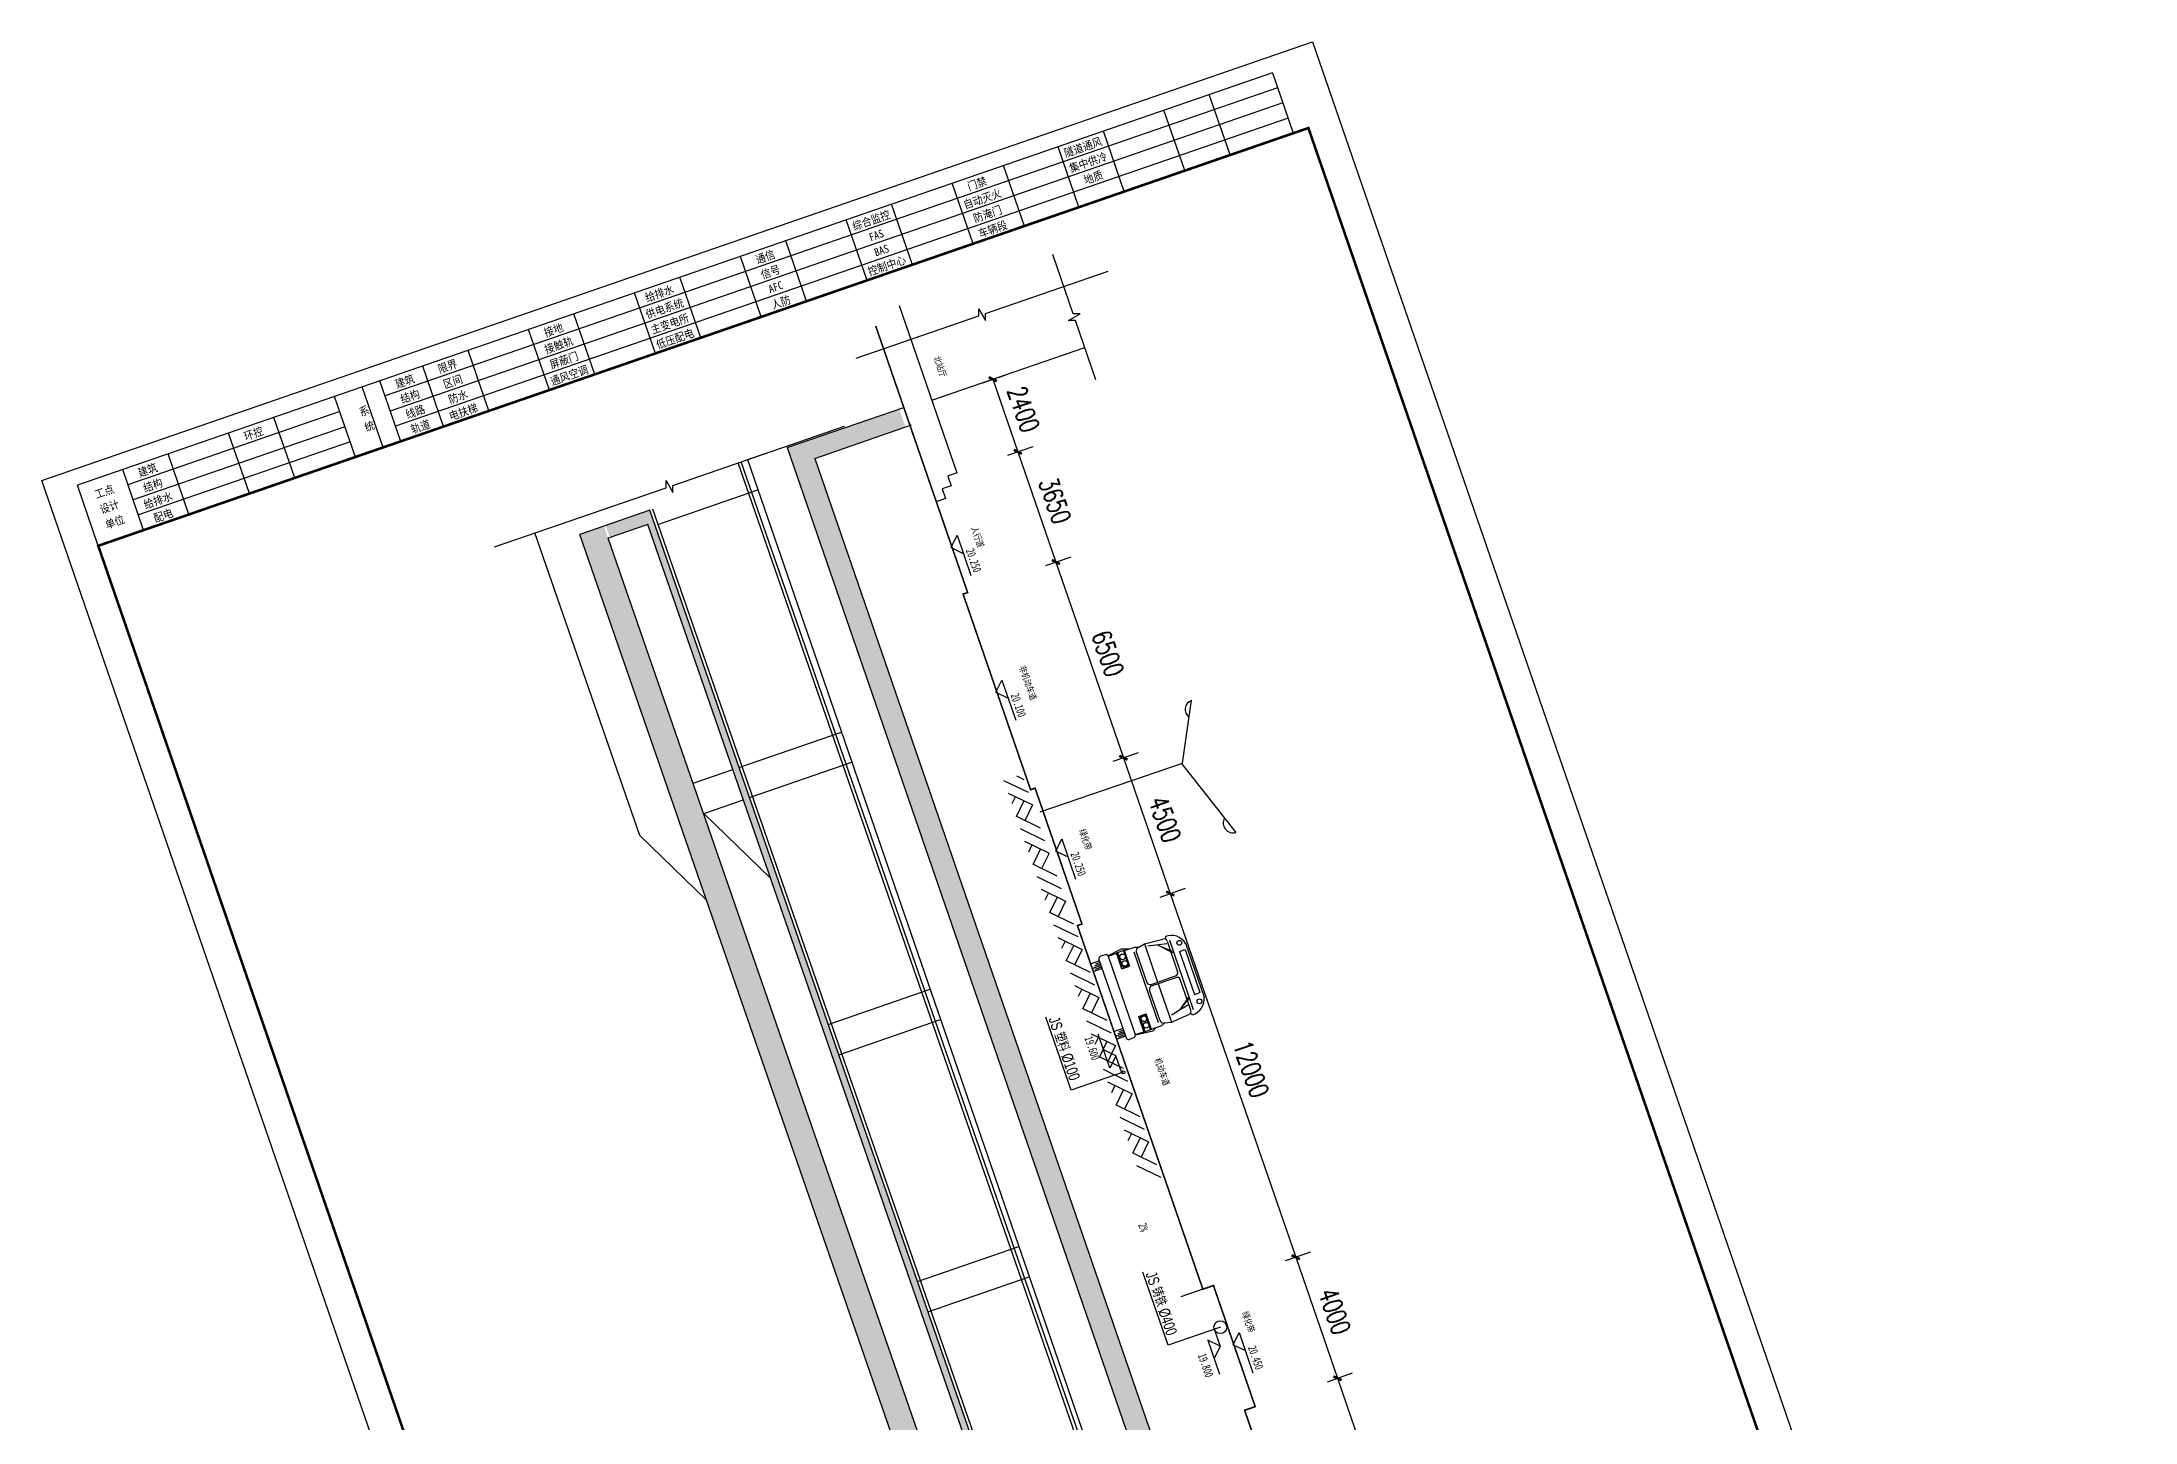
# Model space of a CAD drawing. Extents: x 1401343 to 1466747, y -1957456 to -1869275.
# Drawn here: x 1401343 to 1466747, y -1912382 to -1869275 of the extents above; entities that cross this region are included whole.
import ezdxf
from ezdxf.enums import TextEntityAlignment as Align

# ---------------------------------------------------------------- set-up
doc = ezdxf.new("R2010")
doc.units = 0
doc.header["$LTSCALE"] = 1000
doc.layers.get('0').update_dxf_attribs({"linetype": 'CONTINUOUS'})
doc.layers.get('DEFPOINTS').update_dxf_attribs({"linetype": 'CONTINUOUS'})
for name, color, linetype in [('B', 7, 'CONTINUOUS'), ('CAR_DTL', 7, 'CONTINUOUS'), ('DIM_ELEV', 3, 'CONTINUOUS'), ('DIM_SYMB', 7, 'CONTINUOUS'), ('JZ-文字', 7, 'CONTINUOUS'), ('JZ-细线', 7, 'CONTINUOUS'), ('PL', 7, 'CONTINUOUS'), ('PUB_DIM', 3, 'CONTINUOUS'), ('PUB_TEXT', 7, 'CONTINUOUS'), ('停车场', 7, 'CONTINUOUS'), ('图框', 7, 'CONTINUOUS'), ('填充', 8, 'CONTINUOUS'), ('柱子', 7, 'CONTINUOUS'), ('梁', 30, 'CONTINUOUS'), ('结构外墙', 4, 'CONTINUOUS'), ('装修', 204, 'CONTINUOUS')]:
    doc.layers.add(name, color=color, linetype=linetype)
doc.styles.add('_TCH_DIM', font='SimSun.ttf', dxfattribs={"width": 0.7})
doc.styles.add('CCFANG', font='rs9.shx', dxfattribs={"width": 0.75, "height": 350, "bigfont": 'ccfang.shx'})
doc.styles.add('DIM_FONT', font='SIMPLEX', dxfattribs={"width": 0.7})
doc.styles.add('TK', font='SimSun.ttf', dxfattribs={"width": 0.7, "height": 700})
doc.styles.add('黑体', font='simhei_0.ttf', dxfattribs={"width": 0.8})
doc.dimstyles.new('DIMN200', dxfattribs={"dimscale": 2, "dimtxt": 300, "dimasz": 100, "dimexe": 250, "dimexo": 300, "dimgap": 150, "dimtad": 1, "dimtoh": 1, "dimzin": 0, "dimtxsty": 'DIM_FONT', "dimblk": 'ARCHTICK', "dimcen": 0.09, "dimclrt": 7, "dimazin": 3, "dimtfac": 1, "dimtix": 1, "dimtmove": 0, "dimatfit": 3, "dimtolj": 1, "dimtzin": 0})
pattern_1 = [(334.0386973, (1406347.26, 4789226.25), (87.552801, 179.817983), []), (339.038697, (1406347.26, 4789226.25), (139.724452, -558.796097), [60, -660]), (284.038697, (1406347.26, 4789226.25), (532.62757, 301.225217), [48, -528]), (29.490097, (1406358.9, 4789179.7), (672.351816, -257.5714), [50.99215, -560.91369]), (335.222897, (1406498.5, 4789278.44), (153.34103, -850.28379), [90, -990]), (25.674297, (1406511.3, 4789207.6), (980.58028, -452.61718), [76.48823, -841.3704]), (280.222897, (1406498.5, 4789278.4), (980.58064, -452.61641), [72, -792]), (310.038697, (1406486.8, 4789189.77), (-148.703964, -556.473837), [60, -660]), (255.038697, (1406486.8, 4789189.77), (611.883453, 5.23454), [48, -528]), (0.490097, (1406474.4, 4789143.4), (463.179055, -551.239652), [50.99215, -560.91369]), (326.5386973, (1406347.26, 4789226.25), (254.920542, 77.6780046), [0, -521.6, 0, -536, 0, -530]), (296.5386973, (1406347.26, 4789226.25), (366.921463, -96.015598), [0, -305.6, 0, -509.6, 0, -202]), (256.5386973, (1406289.06, 4789394.89), (122.2522865, -409.583267), [0, -200, 0, -624, 0, -828]), (246.538697, (1406262.97, 4789470.5), (227.894648, -414.904065), [0, -260, 0, -414.4, 0, -588])]

# ---------------------------------------------------------------- blocks, each defined once
blk = doc.blocks.new('02FBUS02')
at = {"color": 0, "linetype": 'BYBLOCK'}
for p, q in [((19, 119), (89, 119)), ((3, 98.5), (5, 98)), ((3, 71), (5, 94.5)), ((9, 98.5), (49, 98.5)), ((53, 62.5), (53, 94.5)), ((55, 62.5), (55, 94.5)), ((99, 98.5), (59, 98.5)), ((105, 98.5), (103, 98)), ((105, 71), (103, 94.5)), ((5, 62.5), (3, 71)), ((3, 71), (53, 71)), ((3, 58.5), (5, 63.5)), ((3, 45), (3, 58.5)), ((8, 55.5), (100, 55.5)), ((9, 58.5), (49, 58.5)), ((55, 71), (105, 71)), ((99, 58.5), (59, 58.5)), ((103, 62.5), (105, 71)), ((105, 58.5), (103, 63.5)), ((105, 45), (105, 58.5)), ((2.5, 35), (2.5, 45)), ((2.5, 45), (23, 45)), ((23, 35), (2.5, 35)), ((3, 44), (22, 44)), ((22, 36.5), (3, 36.5)), ((3, 24), (3, 35)), ((22, 44), (22, 36.5)), ((23, 35), (23, 45)), ((105.5, 45), (85, 45)), ((85, 35), (85, 45)), ((85, 35), (105.5, 35)), ((105, 44), (86, 44)), ((86, 44), (86, 36.5)), ((86, 36.5), (105, 36.5)), ((105, 24), (105, 35)), ((105.5, 45), (105.5, 35)), ((0, 21), (0, 15)), ((3, 24), (105, 24)), ((3, 12), (105, 12)), ((5, 12), (5, 0)), ((15, 12), (15, 0)), ((93, 12), (93, 0)), ((103, 12), (103, 0)), ((108, 21), (108, 15))]:
    blk.add_line(p, q, dxfattribs=at)
for centre in [(9.5, 40.5), (18, 40.5), (90, 40.5), (98.5, 40.5)]:
    blk.add_circle(centre, 3.5, dxfattribs=at)
for centre, radius, start, end in [((23.4, 99.1), 20.4, 102.3883, 181.6685), ((84.6, 99.1), 20.4, 358.3315, 77.6117), ((9, 94.5), 4, 90, 180), ((49, 94.5), 4, 0, 90), ((59, 94.5), 4, 90, 180), ((99, 94.5), 4, 0, 90), ((9, 62.5), 4, 180, 270), ((49, 62.5), 4, 270, 0), ((59, 62.5), 4, 180, 270), ((99, 62.5), 4, 270, 0), ((3, 21), 3, 90, 180), ((3, 15), 3, 180, 270), ((105, 21), 3, 0, 90), ((105, 15), 3, 270, 0)]:
    blk.add_arc(centre, radius, start, end, dxfattribs=at)
at = {"layer": 'CAR_DTL'}
for p, q in [((26, 109), (26, 116)), ((26, 116), (82, 116)), ((26, 109), (82, 109)), ((82, 109), (82, 116)), ((12, 97), (7, 74)), ((9, 101.5), (99, 101.5)), ((25, 100.5), (10, 86)), ((10, 86), (23, 100.5)), ((83, 100.5), (94, 86)), ((94, 86), (85, 100.5)), ((92, 97), (97, 74)), ((3, 51), (0, 42)), ((0, 42), (2.5, 24)), ((105, 51), (108, 46)), ((108, 46), (105.5, 24)), ((7, 12), (7, 6)), ((9, 12), (9, 4)), ((11, 12), (11, 1)), ((13, 12), (13, 3)), ((95, 12), (95, 6)), ((97, 12), (97, 4)), ((99, 12), (99, 1)), ((101, 12), (101, 3))]:
    blk.add_line(p, q, dxfattribs=at)
for centre in [(16, 112), (92, 112)]:
    blk.add_circle(centre, 3, dxfattribs=at)
blk = doc.blocks.new('BUS5')
at = {"xscale": 25.4, "yscale": 25.4, "zscale": 25.4}
blk.add_blockref('02FBUS02', (-1400, -66), dxfattribs=at)
blk = doc.blocks.new('_ARCHTICK')
at = {"color": 0, "linetype": 'BYBLOCK', "const_width": 0.4}
blk.add_lwpolyline([(-0.5, -0.5), (0.5, 0.5)], dxfattribs=at)
blk = doc.blocks.new('*D23')
at = {"layer": 'DEFPOINTS', "color": 0, "linetype": 'CONTINUOUS'}
for p in [(1430174, -1880116), (1431839, -1882079), (1430956, -1882384)]:
    blk.add_point(p, dxfattribs=at)
at = {"layer": 'PUB_DIM', "color": 0, "linetype": 'CONTINUOUS'}
for p, q in [((1430741, -1879920), (1431530, -1879648)), ((1431057, -1879811), (1431839, -1882079)), ((1431524, -1882188), (1432312, -1881916))]:
    blk.add_line(p, q, dxfattribs=at)
at = {"layer": 'PUB_DIM', "color": 0, "linetype": 'CONTINUOUS', "xscale": 200, "yscale": 200, "zscale": 200}
for p, rotation in [((1431057, -1879811), 109.0386972883469), ((1431839, -1882079), 289.0386972883469)]:
    blk.add_blockref('_ARCHTICK', p, dxfattribs=dict(at, rotation=rotation))
at = {"layer": 'PUB_DIM', "color": 7, "linetype": 'CONTINUOUS', "insert": (1432015, -1880750), "char_height": 600, "attachment_point": 5, "rotation": 289.0387, "style": 'DIM_FONT'}
blk.add_mtext('\\A1;2400', dxfattribs=at)
blk = doc.blocks.new('*D24')
at = {"layer": 'DEFPOINTS', "color": 0, "linetype": 'CONTINUOUS'}
for p in [(1430956, -1882384), (1433027, -1885521), (1432144, -1885826)]:
    blk.add_point(p, dxfattribs=at)
at = {"layer": 'PUB_DIM', "color": 0, "linetype": 'CONTINUOUS'}
for p, q in [((1431524, -1882188), (1432312, -1881916)), ((1431839, -1882079), (1433027, -1885521)), ((1432711, -1885630), (1433500, -1885358))]:
    blk.add_line(p, q, dxfattribs=at)
at = {"layer": 'PUB_DIM', "color": 0, "linetype": 'CONTINUOUS', "xscale": 200, "yscale": 200, "zscale": 200}
for p, rotation in [((1431839, -1882079), 109.0386972883471), ((1433027, -1885521), 289.0386972883471)]:
    blk.add_blockref('_ARCHTICK', p, dxfattribs=dict(at, rotation=rotation))
at = {"layer": 'PUB_DIM', "color": 7, "linetype": 'CONTINUOUS', "insert": (1433001, -1883604), "char_height": 600, "attachment_point": 5, "rotation": 289.0387, "style": 'DIM_FONT'}
blk.add_mtext('\\A1;3650', dxfattribs=at)
blk = doc.blocks.new('*D25')
at = {"layer": 'DEFPOINTS', "color": 0, "linetype": 'CONTINUOUS'}
for p in [(1432144, -1885826), (1434253, -1891936), (1435136, -1891632)]:
    blk.add_point(p, dxfattribs=at)
at = {"layer": 'PUB_DIM', "color": 0, "linetype": 'CONTINUOUS'}
for p, q in [((1432711, -1885630), (1433500, -1885358)), ((1433027, -1885521), (1435136, -1891632)), ((1434820, -1891741), (1435609, -1891469))]:
    blk.add_line(p, q, dxfattribs=at)
at = {"layer": 'PUB_DIM', "color": 0, "linetype": 'CONTINUOUS', "xscale": 200, "yscale": 200, "zscale": 200}
for p, rotation in [((1433027, -1885521), 109.0386972883476), ((1435136, -1891632), 289.0386972883476)]:
    blk.add_blockref('_ARCHTICK', p, dxfattribs=dict(at, rotation=rotation))
at = {"layer": 'PUB_DIM', "color": 7, "linetype": 'CONTINUOUS', "insert": (1434649, -1888381), "char_height": 600, "attachment_point": 5, "rotation": 289.0387, "style": 'DIM_FONT'}
blk.add_mtext('\\A1;6500', dxfattribs=at)
blk = doc.blocks.new('*D26')
at = {"layer": 'DEFPOINTS', "color": 0, "linetype": 'CONTINUOUS'}
for p in [(1434253, -1891936), (1436599, -1895873), (1435716, -1896177)]:
    blk.add_point(p, dxfattribs=at)
at = {"layer": 'PUB_DIM', "color": 0, "linetype": 'CONTINUOUS'}
for p, q in [((1434820, -1891741), (1435609, -1891469)), ((1435136, -1891632), (1436599, -1895873)), ((1436284, -1895982), (1437072, -1895710))]:
    blk.add_line(p, q, dxfattribs=at)
at = {"layer": 'PUB_DIM', "color": 0, "linetype": 'CONTINUOUS', "xscale": 200, "yscale": 200, "zscale": 200}
for p, rotation in [((1435136, -1891632), 109.0386972883456), ((1436599, -1895873), 289.0386972883456)]:
    blk.add_blockref('_ARCHTICK', p, dxfattribs=dict(at, rotation=rotation))
at = {"layer": 'PUB_DIM', "color": 7, "linetype": 'CONTINUOUS', "insert": (1436435, -1893556), "char_height": 600, "attachment_point": 5, "rotation": 289.0387, "style": 'DIM_FONT'}
blk.add_mtext('\\A1;4500', dxfattribs=at)
blk = doc.blocks.new('*D27')
at = {"layer": 'DEFPOINTS', "color": 0, "linetype": 'CONTINUOUS'}
for p in [(1435716, -1896177), (1439636, -1907535), (1440519, -1907230)]:
    blk.add_point(p, dxfattribs=at)
at = {"layer": 'PUB_DIM', "color": 0, "linetype": 'CONTINUOUS'}
for p, q in [((1436284, -1895982), (1437072, -1895710)), ((1436599, -1895873), (1440519, -1907230)), ((1440203, -1907339), (1440991, -1907067))]:
    blk.add_line(p, q, dxfattribs=at)
at = {"layer": 'PUB_DIM', "color": 0, "linetype": 'CONTINUOUS', "xscale": 200, "yscale": 200, "zscale": 200}
for p, rotation in [((1436599, -1895873), 109.0386972883473), ((1440519, -1907230), 289.0386972883472)]:
    blk.add_blockref('_ARCHTICK', p, dxfattribs=dict(at, rotation=rotation))
at = {"layer": 'PUB_DIM', "color": 7, "linetype": 'CONTINUOUS', "insert": (1439126, -1901356), "char_height": 600, "attachment_point": 5, "rotation": 289.0387, "style": 'DIM_FONT'}
blk.add_mtext('\\A1;12000', dxfattribs=at)
blk = doc.blocks.new('*D28')
at = {"layer": 'DEFPOINTS', "color": 0, "linetype": 'CONTINUOUS'}
for p in [(1439636, -1907535), (1441824, -1911011), (1440941, -1911316)]:
    blk.add_point(p, dxfattribs=at)
at = {"layer": 'PUB_DIM', "color": 0, "linetype": 'CONTINUOUS'}
for p, q in [((1440203, -1907339), (1440991, -1907067)), ((1440519, -1907230), (1441824, -1911011)), ((1441508, -1911120), (1442296, -1910848))]:
    blk.add_line(p, q, dxfattribs=at)
at = {"layer": 'PUB_DIM', "color": 0, "linetype": 'CONTINUOUS', "xscale": 200, "yscale": 200, "zscale": 200}
for p, rotation in [((1440519, -1907230), 109.0386972883461), ((1441824, -1911011), 289.038697288346)]:
    blk.add_blockref('_ARCHTICK', p, dxfattribs=dict(at, rotation=rotation))
at = {"layer": 'PUB_DIM', "color": 7, "linetype": 'CONTINUOUS', "insert": (1441738, -1908925), "char_height": 600, "attachment_point": 5, "rotation": 289.0387, "style": 'DIM_FONT'}
blk.add_mtext('\\A1;4000', dxfattribs=at)
blk = doc.blocks.new('*D29')
at = {"layer": 'DEFPOINTS', "color": 0, "linetype": 'CONTINUOUS'}
for p in [(1440941, -1911316), (1445832, -1925492), (1446715, -1925187)]:
    blk.add_point(p, dxfattribs=at)
at = {"layer": 'PUB_DIM', "color": 0, "linetype": 'CONTINUOUS'}
for p, q in [((1441508, -1911120), (1442296, -1910848)), ((1441824, -1911011), (1446715, -1925187)), ((1446400, -1925296), (1447188, -1925024))]:
    blk.add_line(p, q, dxfattribs=at)
at = {"layer": 'PUB_DIM', "color": 0, "linetype": 'CONTINUOUS', "xscale": 200, "yscale": 200, "zscale": 200}
for p, rotation in [((1441824, -1911011), 109.0386972883464), ((1446715, -1925187), 289.0386972883464)]:
    blk.add_blockref('_ARCHTICK', p, dxfattribs=dict(at, rotation=rotation))
at = {"layer": 'PUB_DIM', "color": 7, "linetype": 'CONTINUOUS', "insert": (1444837, -1917904), "char_height": 600, "attachment_point": 5, "rotation": 289.0387, "style": 'DIM_FONT'}
blk.add_mtext('\\A1;15000', dxfattribs=at)

msp = doc.modelspace()

# ---------------------------------------------------------------- hatches: boundary and pattern name
at = {"layer": '填充', "ltscale": 1000}
h = msp.add_hatch(dxfattribs=at)
h.set_pattern_fill('钢筋混凝土', color=256, scale=80, angle=-70.96130271, style=0)
h.set_pattern_definition(pattern_1)
h.paths.add_polyline_path([(1428278.119, -1881163.254), (1428131.326, -1880737.87), (1424633.722, -1881944.834), (1424780.515, -1882370.219)])
h.paths.add_polyline_path([(1428378.084, -1890649.56), (1425491.155, -1882283.669), (1428327.05, -1881305.049), (1428278.119, -1881163.254), (1424780.515, -1882370.219), (1427716.375, -1890877.905)])
h.paths.add_polyline_path([(1431150.841, -1898684.597), (1428378.084, -1890649.56), (1427716.375, -1890877.905), (1430489.132, -1898912.942)])
h.paths.add_polyline_path([(1433923.597, -1906719.634), (1431150.841, -1898684.597), (1430489.132, -1898912.942), (1433261.888, -1906947.979)])
h.paths.add_polyline_path([(1426867.366, -1881618.525), (1426870.517, -1881627.657), (1426866.263, -1881629.125), (1426863.112, -1881619.993)], flags=24)
h.paths.add_polyline_path([(1427416.219, -1881295.968), (1427419.94, -1881306.751), (1427415.686, -1881308.218), (1427411.965, -1881297.436)], flags=24)
h = msp.add_hatch(dxfattribs=at)
h.set_pattern_fill('钢筋混凝土', color=256, scale=80, angle=-70.96130271, style=0)
h.set_pattern_definition(pattern_1)
h.paths.add_polyline_path([(1420276.958, -1884347.468), (1423098.594, -1892471.424), (1423287.654, -1892406.182), (1420334.779, -1883904.368), (1419436.743, -1884214.265), (1419567.981, -1884592.123)])
h.paths.add_polyline_path([(1419088.357, -1884757.634), (1419567.981, -1884592.123), (1419436.743, -1884214.265), (1418957.874, -1884379.514)])
h.paths.add_polyline_path([(1425887.421, -1900500.915), (1426076.481, -1900435.674), (1423287.654, -1892406.182), (1423098.594, -1892471.424)])
h.paths.add_polyline_path([(1428676.248, -1908530.407), (1428865.308, -1908465.165), (1426076.481, -1900435.674), (1425887.421, -1900500.915)])
h = msp.add_hatch(dxfattribs=at)
h.set_pattern_fill('钢筋混凝土', color=256, scale=80, angle=-70.96130271, style=0)
h.set_pattern_definition(pattern_1)
h.paths.add_polyline_path([(1418705.245, -1886253.276), (1421104.012, -1893159.721), (1421860.251, -1892898.755), (1419073.141, -1884874.206)])
h.paths.add_polyline_path([(1418705.245, -1886253.276), (1419073.141, -1884874.206), (1418907.375, -1884396.941), (1418151.137, -1884657.906)])
h.paths.add_polyline_path([(1423892.839, -1901189.212), (1424649.078, -1900928.247), (1421860.251, -1892898.755), (1421104.012, -1893159.721)])
h.paths.add_polyline_path([(1426681.666, -1909218.704), (1427437.905, -1908957.738), (1424649.078, -1900928.247), (1423892.839, -1901189.212)])
h = msp.add_hatch(dxfattribs=at)
h.set_pattern_fill('钢筋混凝土', color=256, scale=80, angle=-70.96130271, style=0)
h.set_pattern_definition(pattern_1)
h.paths.add_polyline_path([(1433923.597, -1906719.634), (1433261.888, -1906947.979), (1436034.645, -1914983.016), (1436696.354, -1914754.671)])
h.paths.add_polyline_path([(1436696.354, -1914754.671), (1436034.645, -1914983.016), (1438807.402, -1923018.053), (1439469.111, -1922789.708)])
h = msp.add_hatch(dxfattribs=at)
h.set_pattern_fill('钢筋混凝土', color=256, scale=80, angle=-70.96130271, style=0)
h.set_pattern_definition(pattern_1)
h.paths.add_polyline_path([(1431768.969, -1916825.283), (1431579.909, -1916890.524), (1434253.902, -1924589.39), (1434442.962, -1924524.148)])
h.paths.add_polyline_path([(1431350.241, -1916229.272), (1431539.301, -1916164.031), (1428865.308, -1908465.165), (1428676.248, -1908530.407)])
h = msp.add_hatch(dxfattribs=at)
h.set_pattern_fill('钢筋混凝土', color=256, scale=80, angle=-70.96130271, style=0)
h.set_pattern_definition(pattern_1)
h.paths.add_polyline_path([(1429470.493, -1917248.195), (1430226.731, -1916987.23), (1427437.905, -1908957.738), (1426681.666, -1909218.704)])
h.paths.add_polyline_path([(1432259.319, -1925277.687), (1433015.558, -1925016.721), (1430226.731, -1916987.23), (1429470.493, -1917248.195)])

# ---------------------------------------------------------------- linework, layer by layer
at = {"layer": 'DIM_ELEV', "color": 255, "linetype": 'CONTINUOUS'}
for p, q in [((1429751.511, -1885064.923), (1429937.238, -1884683.471)), ((1429937.238, -1884683.471), (1430370.548, -1885939.138)), ((1429751.511, -1885064.923), (1430132.962, -1885250.65)), ((1431153.315, -1889586.974), (1431339.042, -1889205.523)), ((1431339.042, -1889205.523), (1431772.352, -1890461.189)), ((1431153.315, -1889586.974), (1431534.766, -1889772.702)), ((1433023.594, -1894546.935), (1433209.322, -1894165.483)), ((1433023.594, -1894546.935), (1433405.046, -1894732.662)), ((1433209.322, -1894165.483), (1433642.631, -1895421.15)), ((1434716.756, -1901323.581), (1434351.683, -1900265.653)), ((1434902.483, -1900942.129), (1434521.032, -1900756.401)), ((1434902.483, -1900942.129), (1434716.756, -1901323.581)), ((1438565.758, -1909963.674), (1438751.485, -1909582.222)), ((1438751.485, -1909582.222), (1439184.795, -1910837.888)), ((1438158.811, -1910010.556), (1437777.359, -1909824.828)), ((1437777.359, -1909824.828), (1438142.432, -1910882.756)), ((1438158.811, -1910010.556), (1437973.083, -1910392.008)), ((1438565.758, -1909963.674), (1438947.209, -1910149.401))]:
    msp.add_line(p, q, dxfattribs=at)
at = {"layer": 'DIM_SYMB', "color": 255, "linetype": 'CONTINUOUS'}
for points in [[(1426788.974, -1879154.185), (1430618.849, -1877832.56), (1430622.598, -1877609.114), (1430829.611, -1877981.981), (1430831.541, -1877759.163), (1434661.416, -1876437.537)], [(1434277.854, -1879829.486), (1433639.898, -1877980.785), (1433416.453, -1877977.036), (1433789.32, -1877770.023), (1433566.502, -1877768.093), (1432928.546, -1875919.392)], [(1415480.808, -1885050.458), (1420847.143, -1883198.626), (1420850.892, -1882975.18), (1421057.905, -1883348.048), (1421059.835, -1883125.23), (1426426.169, -1881273.397)]]:
    msp.add_lwpolyline(points, dxfattribs=at)
msp.add_lwpolyline([(1435693.858, -1905967.982, 0, 0, 0), (1435039.157, -1904070.756, 80, 0, 0), (1434941.295, -1903787.166, 0, 0, 0)], format="xyseb", dxfattribs=at)
at = {"layer": 'JZ-细线'}
for p, q in [((1433502.19, -1902019.266), (1432714.913, -1899737.855)), ((1435132.89, -1901456.538), (1433502.19, -1902019.266)), ((1436534.928, -1909979.993), (1435747.651, -1907698.582)), ((1438165.628, -1909417.266), (1436534.928, -1909979.993))]:
    msp.add_line(p, q, dxfattribs=at)
at = {"layer": 'JZ-细线', "const_width": 50}
msp.add_lwpolyline([(1450306.463, -1944538.29), (1449175.631, -1941261.305), (1446804.108, -1934388.986), (1446662.313, -1934437.917), (1444306.33, -1927610.626), (1444448.125, -1927561.695), (1443957.18, -1926139.012), (1443815.386, -1926187.943), (1441369.483, -1919100.08), (1438923.58, -1912012.217), (1439254.434, -1911898.045), (1437949.525, -1908116.612), (1437618.671, -1908230.784), (1435659.056, -1902552.11), (1433699.44, -1896873.436), (1433841.235, -1896824.505), (1432377.716, -1892583.444), (1432235.921, -1892632.375), (1430127.343, -1886522.03), (1430269.138, -1886473.099), (1429290.518, -1883637.203), (1427396.758, -1878149.369)], dxfattribs=at)
at = {"layer": 'PL', "color": 7}
for p, q in [((1436981.906, -1891799.635), (1437258.514, -1889838.626)), ((1432539.056, -1893323.819), (1436981.906, -1891799.635)), ((1436950.411, -1891810.44), (1438648.583, -1893968.914))]:
    msp.add_line(p, q, dxfattribs=at)
for centre, start, end in [((1437369.663, -1890124.627), 111.5326239, 232.28142789), ((1438559.693, -1893675.232), 149.84280731, 286.54477068)]:
    msp.add_arc(centre, 302.855, start, end, dxfattribs=at)
at = {"layer": '停车场', "color": 255, "linetype": 'CONTINUOUS'}
for p, q in [((1439791.016, -1870237.319), (1440443.429, -1872127.916)), ((1428127.466, -1877507.865), (1429932.058, -1882737.304)), ((1429149.51, -1880469.597), (1433929.529, -1878820.092)), ((1429932.058, -1882737.304), (1429648.468, -1882835.166)), ((1429648.468, -1882835.166), (1429753.256, -1883138.827)), ((1429574.107, -1883539.341), (1429290.518, -1883637.203)), ((1429753.256, -1883138.827), (1429469.667, -1883236.689)), ((1429469.667, -1883236.689), (1429574.107, -1883539.341)), ((1435085.626, -1901472.848), (1434902.483, -1900942.129)), ((1435035.415, -1901490.175), (1435031.633, -1901491.48)), ((1435265.232, -1901410.869), (1435256.725, -1901413.805)), ((1437618.671, -1908230.784), (1436935.085, -1908466.679)), ((1437975.668, -1909479.837), (1438158.811, -1910010.556)), ((1439065.375, -1911963.286), (1438923.58, -1912012.217))]:
    msp.add_line(p, q, dxfattribs=at)
at = {"layer": '停车场', "color": 255, "linetype": 'CONTINUOUS', "const_width": 10}
for points in [[(1435144.498, -1901505.172, 1), (1435121.283, -1901407.904, 1), (1435144.498, -1901505.172, 0.49089911)], [(1438091.918, -1909231.344, -1), (1438239.339, -1909603.187, -1), (1438091.918, -1909231.344, 0.49089911)]]:
    msp.add_lwpolyline(points, format="xyb", dxfattribs=at)
at = {"layer": '停车场', "color": 255, "linetype": 'CONTINUOUS'}
for centre, radius in [((1435132.89, -1901456.538), 50), ((1438165.628, -1909417.266), 200)]:
    msp.add_circle(centre, radius, dxfattribs=at)
at = {"layer": '图框', "linetype": 'CONTINUOUS'}
for p, q in [((1439791.016, -1870237.319), (1402451.726, -1883122.483)), ((1439954.119, -1870709.968), (1412067.814, -1880333.065)), ((1440117.223, -1871182.618), (1412230.918, -1880805.715)), ((1438472.43, -1872808.075), (1437820.017, -1870917.478)), ((1440280.326, -1871655.267), (1412394.021, -1881278.364)), ((1437054.482, -1873297.385), (1436402.069, -1871406.788)), ((1435163.885, -1873949.798), (1434511.472, -1872059.201)), ((1432044.401, -1875026.28), (1431391.987, -1873135.683)), ((1433745.938, -1874439.108), (1433093.524, -1872548.511)), ((1433745.938, -1874439.108), (1433093.524, -1872548.511)), ((1433745.938, -1874439.108), (1433093.524, -1872548.511)), ((1430437.393, -1875580.832), (1429784.98, -1873690.235)), ((1430437.393, -1875580.832), (1429784.98, -1873690.235)), ((1430437.393, -1875580.832), (1429784.98, -1873690.235)), ((1428546.796, -1876233.245), (1427894.383, -1874342.648)), ((1428546.796, -1876233.245), (1427894.383, -1874342.648)), ((1428546.796, -1876233.245), (1427894.383, -1874342.648)), ((1428546.796, -1876233.245), (1427894.383, -1874342.648)), ((1427128.848, -1876722.555), (1426476.435, -1874831.958)), ((1427128.848, -1876722.555), (1426476.435, -1874831.958)), ((1427128.848, -1876722.555), (1426476.435, -1874831.958)), ((1425238.252, -1877374.968), (1424585.838, -1875484.371)), ((1425238.252, -1877374.968), (1424585.838, -1875484.371)), ((1425238.252, -1877374.968), (1424585.838, -1875484.371)), ((1425238.252, -1877374.968), (1424585.838, -1875484.371)), ((1423820.304, -1877864.278), (1423167.89, -1875973.681)), ((1423820.304, -1877864.278), (1423167.89, -1875973.681)), ((1423820.304, -1877864.278), (1423167.89, -1875973.681)), ((1421929.707, -1878516.692), (1421277.293, -1876626.095)), ((1421929.707, -1878516.692), (1421277.293, -1876626.095)), ((1421929.707, -1878516.692), (1421277.293, -1876626.095)), ((1421929.707, -1878516.692), (1421277.293, -1876626.095)), ((1420511.759, -1879006.002), (1419859.346, -1877115.405)), ((1420511.759, -1879006.002), (1419859.346, -1877115.405)), ((1420511.759, -1879006.002), (1419859.346, -1877115.405)), ((1417203.214, -1880147.725), (1416550.801, -1878257.128)), ((1417203.214, -1880147.725), (1416550.801, -1878257.128)), ((1417203.214, -1880147.725), (1416550.801, -1878257.128)), ((1418621.162, -1879658.415), (1417968.749, -1877767.818)), ((1418621.162, -1879658.415), (1417968.749, -1877767.818)), ((1418621.162, -1879658.415), (1417968.749, -1877767.818)), ((1418621.162, -1879658.415), (1417968.749, -1877767.818)), ((1418621.162, -1879658.415), (1417968.749, -1877767.818)), ((1418621.162, -1879658.415), (1417968.749, -1877767.818)), ((1415312.618, -1880800.138), (1414660.204, -1878909.542)), ((1415312.618, -1880800.138), (1414660.204, -1878909.542)), ((1415312.618, -1880800.138), (1414660.204, -1878909.542)), ((1413894.67, -1881289.448), (1413242.256, -1879398.852)), ((1413894.67, -1881289.448), (1413242.256, -1879398.852)), ((1413894.67, -1881289.448), (1413242.256, -1879398.852)), ((1411139.177, -1882240.323), (1410486.763, -1880349.726)), ((1411139.177, -1882240.323), (1410486.763, -1880349.726)), ((1411139.177, -1882240.323), (1410486.763, -1880349.726)), ((1412004.073, -1881941.862), (1411351.66, -1880051.265)), ((1412004.073, -1881941.862), (1411351.66, -1880051.265)), ((1412004.073, -1881941.862), (1411351.66, -1880051.265)), ((1412557.124, -1881751.013), (1411904.711, -1879860.416)), ((1412557.124, -1881751.013), (1411904.711, -1879860.416)), ((1412557.124, -1881751.013), (1411904.711, -1879860.416)), ((1410649.867, -1880822.375), (1404032.777, -1883105.822)), ((1409248.58, -1882892.736), (1408596.166, -1881002.139)), ((1409248.58, -1882892.736), (1408596.166, -1881002.139)), ((1409248.58, -1882892.736), (1408596.166, -1881002.139)), ((1410812.97, -1881295.025), (1404195.881, -1883578.471)), ((1407830.632, -1883382.046), (1407178.219, -1881491.449)), ((1407830.632, -1883382.046), (1407178.219, -1881491.449)), ((1407830.632, -1883382.046), (1407178.219, -1881491.449)), ((1410976.073, -1881767.674), (1404358.984, -1884051.121)), ((1405940.035, -1884034.46), (1405287.622, -1882143.863)), ((1405940.035, -1884034.46), (1405287.622, -1882143.863)), ((1404522.087, -1884523.77), (1403869.674, -1882633.173)), ((1404522.087, -1884523.77), (1403869.674, -1882633.173)), ((1404522.087, -1884523.77), (1403869.674, -1882633.173)), ((1403104.14, -1885013.08), (1402451.726, -1883122.483))]:
    msp.add_line(p, q, dxfattribs=at)
at = {"layer": '图框'}
msp.add_lwpolyline([(1466747.483, -1943754.841), (1427044.947, -1957455.522), (1401343.324, -1882976.04), (1441045.86, -1869275.36)], close=True, dxfattribs=at)
at = {"layer": '图框', "const_width": 80}
msp.add_lwpolyline([(1465475.977, -1943135.75), (1427664.039, -1956184.017), (1403104.14, -1885013.08), (1440916.078, -1871964.813)], close=True, dxfattribs=at)
at = {"layer": '填充'}
for p, q in [((1431394.246, -1892339.205), (1432157.149, -1892710.66)), ((1431531.253, -1892736.23), (1432294.156, -1893107.686)), ((1431791.271, -1892202.198), (1432020.142, -1892313.635)), ((1431760.124, -1892847.667), (1431648.687, -1893076.538)), ((1431775.908, -1893445.204), (1432538.811, -1893816.659)), ((1432027.14, -1892977.676), (1431794.98, -1893454.491)), ((1432294.156, -1893107.686), (1432061.996, -1893584.5)), ((1431912.915, -1893842.23), (1432675.818, -1894213.685)), ((1432049.921, -1894239.255), (1432812.825, -1894610.71)), ((1432278.792, -1894350.692), (1432167.356, -1894579.562)), ((1432545.808, -1894480.701), (1432313.649, -1894957.515)), ((1432812.825, -1894610.71), (1432580.665, -1895087.525)), ((1432294.576, -1894948.229), (1433057.48, -1895319.684)), ((1432431.583, -1895345.254), (1433194.486, -1895716.709)), ((1432568.59, -1895742.28), (1433331.493, -1896113.735)), ((1432797.461, -1895853.716), (1432686.024, -1896082.587)), ((1433064.477, -1895983.725), (1432832.318, -1896460.54)), ((1432813.245, -1896451.253), (1433576.148, -1896822.709)), ((1433331.493, -1896113.735), (1433099.334, -1896590.549)), ((1432950.252, -1896848.279), (1433713.155, -1897219.734)), ((1433087.259, -1897245.304), (1433850.162, -1897616.759)), ((1433316.13, -1897356.741), (1433204.693, -1897585.612)), ((1433331.914, -1897954.278), (1434094.817, -1898325.733)), ((1433583.146, -1897486.75), (1433350.986, -1897963.564)), ((1433850.162, -1897616.759), (1433618.002, -1898093.574)), ((1433468.92, -1898351.303), (1434231.824, -1898722.758)), ((1433605.927, -1898748.329), (1434368.83, -1899119.784)), ((1433834.798, -1898859.765), (1433723.362, -1899088.636)), ((1434101.814, -1898989.775), (1433869.655, -1899466.589)), ((1434368.83, -1899119.784), (1434136.671, -1899596.598)), ((1433850.582, -1899457.303), (1434613.485, -1899828.758)), ((1433987.589, -1899854.328), (1434750.492, -1900225.783)), ((1434124.596, -1900251.353), (1434887.499, -1900622.808)), ((1434353.467, -1900362.79), (1434242.03, -1900591.661)), ((1434620.483, -1900492.799), (1434388.323, -1900969.614)), ((1434887.499, -1900622.808), (1434655.34, -1901099.623)), ((1434369.251, -1900960.327), (1435132.154, -1901331.782)), ((1434506.258, -1901357.353), (1435269.161, -1901728.808)), ((1434643.265, -1901754.378), (1435406.168, -1902125.833)), ((1434872.135, -1901865.814), (1434760.699, -1902094.685)), ((1434887.92, -1902463.352), (1435650.823, -1902834.807)), ((1435139.152, -1901995.824), (1434906.992, -1902472.638)), ((1435406.168, -1902125.833), (1435174.008, -1902602.647)), ((1435024.926, -1902860.377), (1435787.829, -1903231.832)), ((1435161.933, -1903257.402), (1435924.836, -1903628.858)), ((1435390.804, -1903368.839), (1435279.368, -1903597.71)), ((1435657.82, -1903498.848), (1435425.661, -1903975.663)), ((1435924.836, -1903628.858), (1435692.677, -1904105.672)), ((1435406.588, -1903966.376), (1436169.491, -1904337.831)), ((1435543.595, -1904363.402), (1436306.498, -1904734.857))]:
    msp.add_line(p, q, dxfattribs=at)
at = {"layer": '柱子', "linetype": 'CONTINUOUS'}
for p, q in [((1420593.358, -1884344.07), (1423714.73, -1883266.937)), ((1423123.606, -1891933.859), (1426324.384, -1890829.324)), ((1421696.202, -1892426.432), (1422934.546, -1891999.101)), ((1423451.703, -1892878.505), (1426650.59, -1891774.623)), ((1422024.3, -1893371.078), (1423262.643, -1892943.747)), ((1425912.433, -1899963.351), (1429097.14, -1898864.361)), ((1426240.53, -1900907.997), (1429423.347, -1899809.66)), ((1428701.259, -1907992.842), (1431869.897, -1906899.398)), ((1429029.357, -1908937.488), (1432196.104, -1907844.697))]:
    msp.add_line(p, q, dxfattribs=at)
at = {"layer": '梁'}
for p, q in [((1423388.523, -1882321.638), (1424617.411, -1881897.569)), ((1423388.523, -1882321.638), (1442699.959, -1938283.308)), ((1424617.411, -1881897.569), (1424633.722, -1881944.834)), ((1420029.831, -1894059.698), (1416748.747, -1884612.914)), ((1422024.3, -1893371.078), (1424115.693, -1895399.827)), ((1420029.831, -1894059.698), (1422121.225, -1896088.447))]:
    msp.add_line(p, q, dxfattribs=at)
at = {"layer": '结构外墙', "linetype": 'CONTINUOUS', "ltscale": 10}
for p, q in [((1424633.722, -1881944.834), (1428273.121, -1880688.939)), ((1425491.155, -1882283.669), (1428516.11, -1881239.807)), ((1424633.722, -1881944.834), (1443928.847, -1937859.239)), ((1425491.155, -1882283.669), (1444590.556, -1937630.894)), ((1420334.779, -1883904.368), (1418149.986, -1884658.303)), ((1431539.301, -1916164.031), (1420334.779, -1883904.368)), ((1439081.78, -1945056.554), (1418149.986, -1884658.303)), ((1420276.958, -1884347.468), (1419037.858, -1884775.06)), ((1439842.83, -1944793.929), (1419042.012, -1884773.627)), ((1431350.241, -1916229.272), (1420276.958, -1884347.468))]:
    msp.add_line(p, q, dxfattribs=at)
at = {"layer": '装修', "linetype": 'CONTINUOUS'}
for p, q in [((1444232.875, -1943278.998), (1423101.161, -1882420.802)), ((1444327.403, -1943246.378), (1423195.691, -1882388.181)), ((1431748.665, -1916462.036), (1420429.309, -1883871.747))]:
    msp.add_line(p, q, dxfattribs=at)

# ---------------------------------------------------------------- block references
at = {"layer": 'B', "rotation": 289.0386972883326}
msp.add_blockref('BUS5', (1434579.407, -1899260.631), dxfattribs=at)

# ---------------------------------------------------------------- texts
at = {"layer": 'JZ-文字', "style": '黑体', "width": 0.8}
for s, p in [('北站厅', (1429312.317, -1879447.661)), ('人行道', (1430484.258, -1884768.413)), ('非机动车道', (1432057.484, -1889327.387)), ('绿化带', (1433855.879, -1894215.312)), ('机动车道', (1436249.077, -1901474.002)), ('绿化带', (1438944.568, -1909285.135))]:
    msp.add_text(s, height=200, rotation=289.03869729, dxfattribs=at).set_placement(p, align=Align.CENTER)
at = {"layer": 'JZ-细线', "style": 'CCFANG', "width": 0.75}
for s, p in [('JS 塑料 %%C100', (1432789.274, -1899793.238)), ('JS 铸铁 %%C400', (1435822.011, -1907753.965))]:
    msp.add_text(s, height=350, rotation=289.03869729, dxfattribs=at).set_placement(p)
at = {"layer": 'PUB_TEXT', "color": 255, "linetype": 'CONTINUOUS', "style": '_TCH_DIM', "width": 0.7}
for s, p in [('20.250', (1430209.802, -1885151.439)), ('20.100', (1431611.606, -1889673.491)), ('20.250', (1433481.886, -1894633.451)), ('19.600', (1433911.786, -1900385.718)), ('2%', (1435596.934, -1906223.581)), ('19.800', (1437457.715, -1910293.368)), ('20.450', (1439024.049, -1910050.19))]:
    msp.add_text(s, height=265.8228, rotation=289.03869729, dxfattribs=at).set_placement(p)
at = {"layer": '图框', "linetype": 'CONTINUOUS', "style": 'TK', "width": 0.9}
for s, p in [('隧道通风', (1433870.669, -1872559.247)), ('集中供冷', (1434033.773, -1873031.896)), ('门禁', (1430562.125, -1873700.97)), ('地质', (1434196.876, -1873504.545)), ('自动灭火', (1430725.228, -1874173.619)), ('防淹门', (1430888.331, -1874646.269)), ('综合监控', (1427253.58, -1874842.694)), ('FAS', (1427416.683, -1875315.343)), ('车辆段', (1431051.435, -1875118.918)), ('通信', (1423945.035, -1875984.417)), ('BAS', (1427579.787, -1875787.992)), ('信号', (1424108.139, -1876457.066)), ('控制中心', (1427742.89, -1876260.641)), ('给排水', (1420636.491, -1877126.14)), ('AFC', (1424271.242, -1876929.715)), ('供电系统', (1420799.594, -1877598.79)), ('主变电所', (1420962.697, -1878071.439)), ('人防', (1424434.345, -1877402.365)), ('接地', (1417327.946, -1878267.864)), ('低压配电', (1421125.801, -1878544.088)), ('接触轨', (1417491.049, -1878740.513)), ('屏蔽门', (1417654.153, -1879213.162)), ('建筑', (1412681.856, -1879871.152)), ('限界', (1414019.401, -1879409.587)), ('区间', (1414182.505, -1879882.236)), ('通风空调', (1417817.256, -1879685.811)), ('结构', (1412844.959, -1880343.801)), ('防水', (1414345.608, -1880354.886)), ('系', (1411414.574, -1880797.069)), ('线路', (1413008.062, -1880816.45)), ('电扶梯', (1414508.711, -1880827.535)), ('环控', (1407955.363, -1881502.185)), ('统', (1411578.633, -1881272.487)), ('轨道', (1413171.166, -1881289.099)), ('建筑', (1404646.819, -1882643.908)), ('结构', (1404809.922, -1883116.558)), ('工点', (1403291.895, -1883315.854)), ('设计', (1403454.999, -1883788.503)), ('给排水', (1404973.025, -1883589.207)), ('单位', (1403618.102, -1884261.152)), ('配电', (1405136.129, -1884061.856))]:
    msp.add_text(s, height=250, rotation=19.03869729, dxfattribs=at).set_placement(p, align=Align.MIDDLE)

# ---------------------------------------------------------------- dimensions: what is measured, and where the dimension line sits
at = {"layer": 'PUB_DIM', "color": 255, "linetype": 'CONTINUOUS'}
for p1, p2, text, picture, middle in [((1430173.895, -1880116.099), (1430956.443, -1882383.806), '2400', '*D23', (1432015.363, -1880749.515)), ((1430956.443, -1882383.806), (1432144.291, -1885826.015), '3650', '*D24', (1433000.561, -1883604.473)), ((1432144.291, -1885826.015), (1434252.869, -1891936.36), '6500', '*D25', (1434648.775, -1888380.75)), ((1434252.869, -1891936.36), (1435716.388, -1896177.421), '4500', '*D26', (1436434.823, -1893556.453)), ((1435716.388, -1896177.421), (1439635.619, -1907534.769), '12000', '*D27', (1439126.198, -1901355.658)), ((1439635.619, -1907534.769), (1440940.528, -1911316.202), '4000', '*D28', (1441738.268, -1908925.048)), ((1440940.528, -1911316.202), (1445832.334, -1925491.927), '15000', '*D29', (1444836.625, -1917903.627))]:
    dim = msp.add_aligned_dim(p1=p1, p2=p2, distance=934.113, text=text, dimstyle='DIMN200', dxfattribs=at)
    dim.commit()
    dim.dimension.update_dxf_attribs({"geometry": picture, "text_midpoint": middle})

doc.saveas('drawing.dxf')
